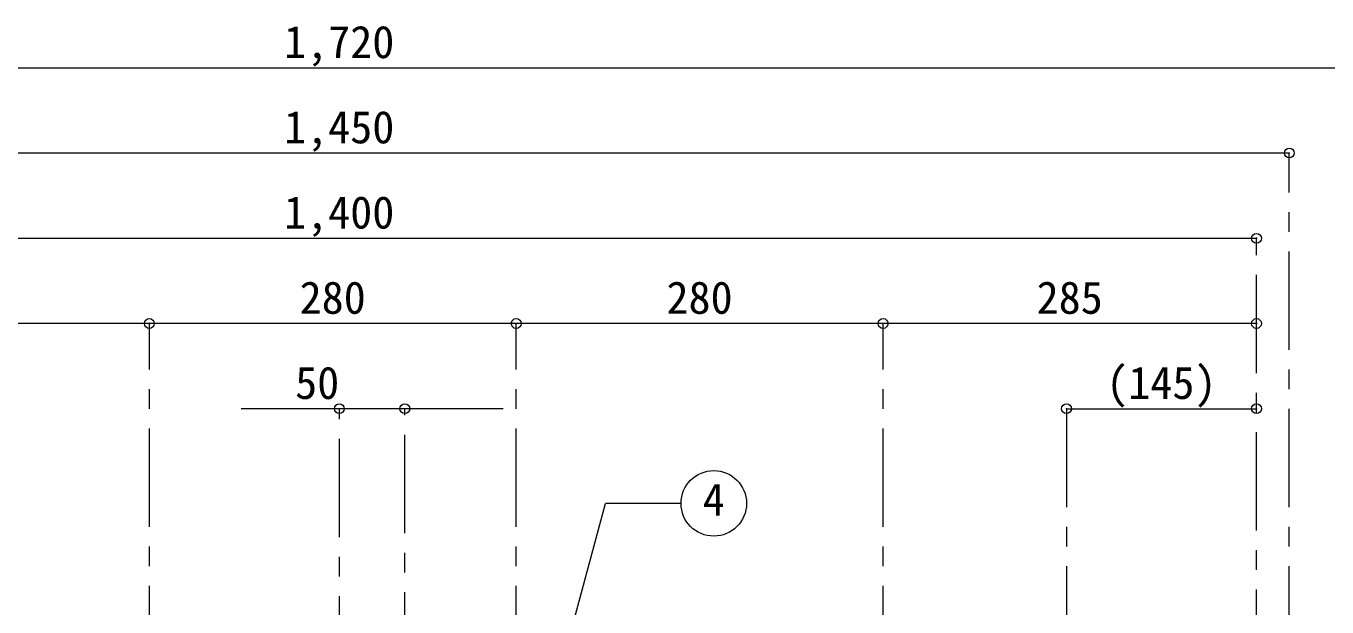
# Model space of a CAD drawing. Units: millimetres at full size, sheet at 1:15. Extents: x -3171 to 2904, y -2098 to 2117.
# Drawn here: x -1933 to -940, y -497 to -54 of the extents above; entities that cross this region are included whole.
import ezdxf
from ezdxf.enums import TextEntityAlignment as Align

# ---------------------------------------------------------------- set-up
doc = ezdxf.new("R2010")
doc.units = ezdxf.units.MM
doc.header["$LTSCALE"] = 15
doc.header["$PDMODE"] = 32
doc.header["$PDSIZE"] = 7.5
doc.linetypes.add('CHAIN1', pattern=[8, 5, -1, 1, -1])
doc.layers.add('0-6_補助線', color=4, linetype='Continuous', lineweight=9)
doc.styles.add('ＭＳ ゴシック', font='')
doc.styles.get('ＭＳ ゴシック').set_extended_font_data('MS Gothic')

msp = doc.modelspace()

# ---------------------------------------------------------------- linework, layer by layer
at = {"layer": '0-6_補助線'}
for p, q in [((-2553.38, -85.45), (-833.38, -85.45)), ((-968.38, -150.45), (-2418.38, -150.45)), ((-2393.38, -215.45), (-993.38, -215.45)), ((-1838.38, -280.45), (-2118.38, -280.45)), ((-1558.38, -280.45), (-1838.38, -280.45)), ((-1278.38, -280.45), (-1558.38, -280.45)), ((-993.38, -280.45), (-1278.38, -280.45)), ((-1568.38, -345.45), (-1768.38, -345.45)), ((-1138.38, -345.45), (-993.38, -345.45))]:
    msp.add_line(p, q, dxfattribs=at)
at = {"layer": '0-6_補助線', "linetype": 'CHAIN1'}
for p, q in [((-968.38, -660.45), (-968.38, -150.45)), ((-993.38, -678.45), (-993.38, -215.45)), ((-1838.38, -675.45), (-1838.38, -280.45)), ((-1558.38, -675.45), (-1558.38, -280.45)), ((-1278.38, -675.45), (-1278.38, -280.45)), ((-1693.38, -683.45), (-1693.38, -345.45)), ((-1643.38, -680.45), (-1643.38, -345.45)), ((-1138.38, -345.45), (-1138.38, -1019.45))]:
    msp.add_line(p, q, dxfattribs=at)
at = {"layer": '0-6_補助線', "color": 7, "lineweight": 18}
for p in [(-1551.54, -646.16), (-1432.61, -417.66)]:
    msp.add_line(p, (-1490.31, -417.66), dxfattribs=at)
msp.add_circle((-1407.61, -417.66), 25, dxfattribs=at)
at = {"layer": '0-6_補助線', "color": 1}
for p in [(-968.38, -150.45), (-993.38, -215.45), (-1838.38, -280.45), (-1558.38, -280.45), (-1278.38, -280.45), (-993.38, -280.45), (-1693.38, -345.45), (-1643.38, -345.45), (-1138.38, -345.45), (-993.38, -345.45)]:
    msp.add_point(p, dxfattribs=at)

# ---------------------------------------------------------------- texts
at = {"layer": '0-6_補助線', "color": 7, "style": 'ＭＳ ゴシック'}
for s, p in [('1,720', (-1735.57, -85.45)), ('1,450', (-1735.57, -150.45)), ('1,400', (-1735.57, -215.45)), ('280', (-1723.7, -280.45)), ('280', (-1443.7, -280.45)), ('285', (-1161.2, -280.45)), ('50', (-1727.13, -345.45)), ('(145)', (-1108.07, -345.45)), ('4', (-1416.05, -434.53))]:
    msp.add_text(s, height=24.74, dxfattribs=at).set_placement(p, align=Align.BOTTOM_LEFT)

doc.saveas('drawing.dxf')
